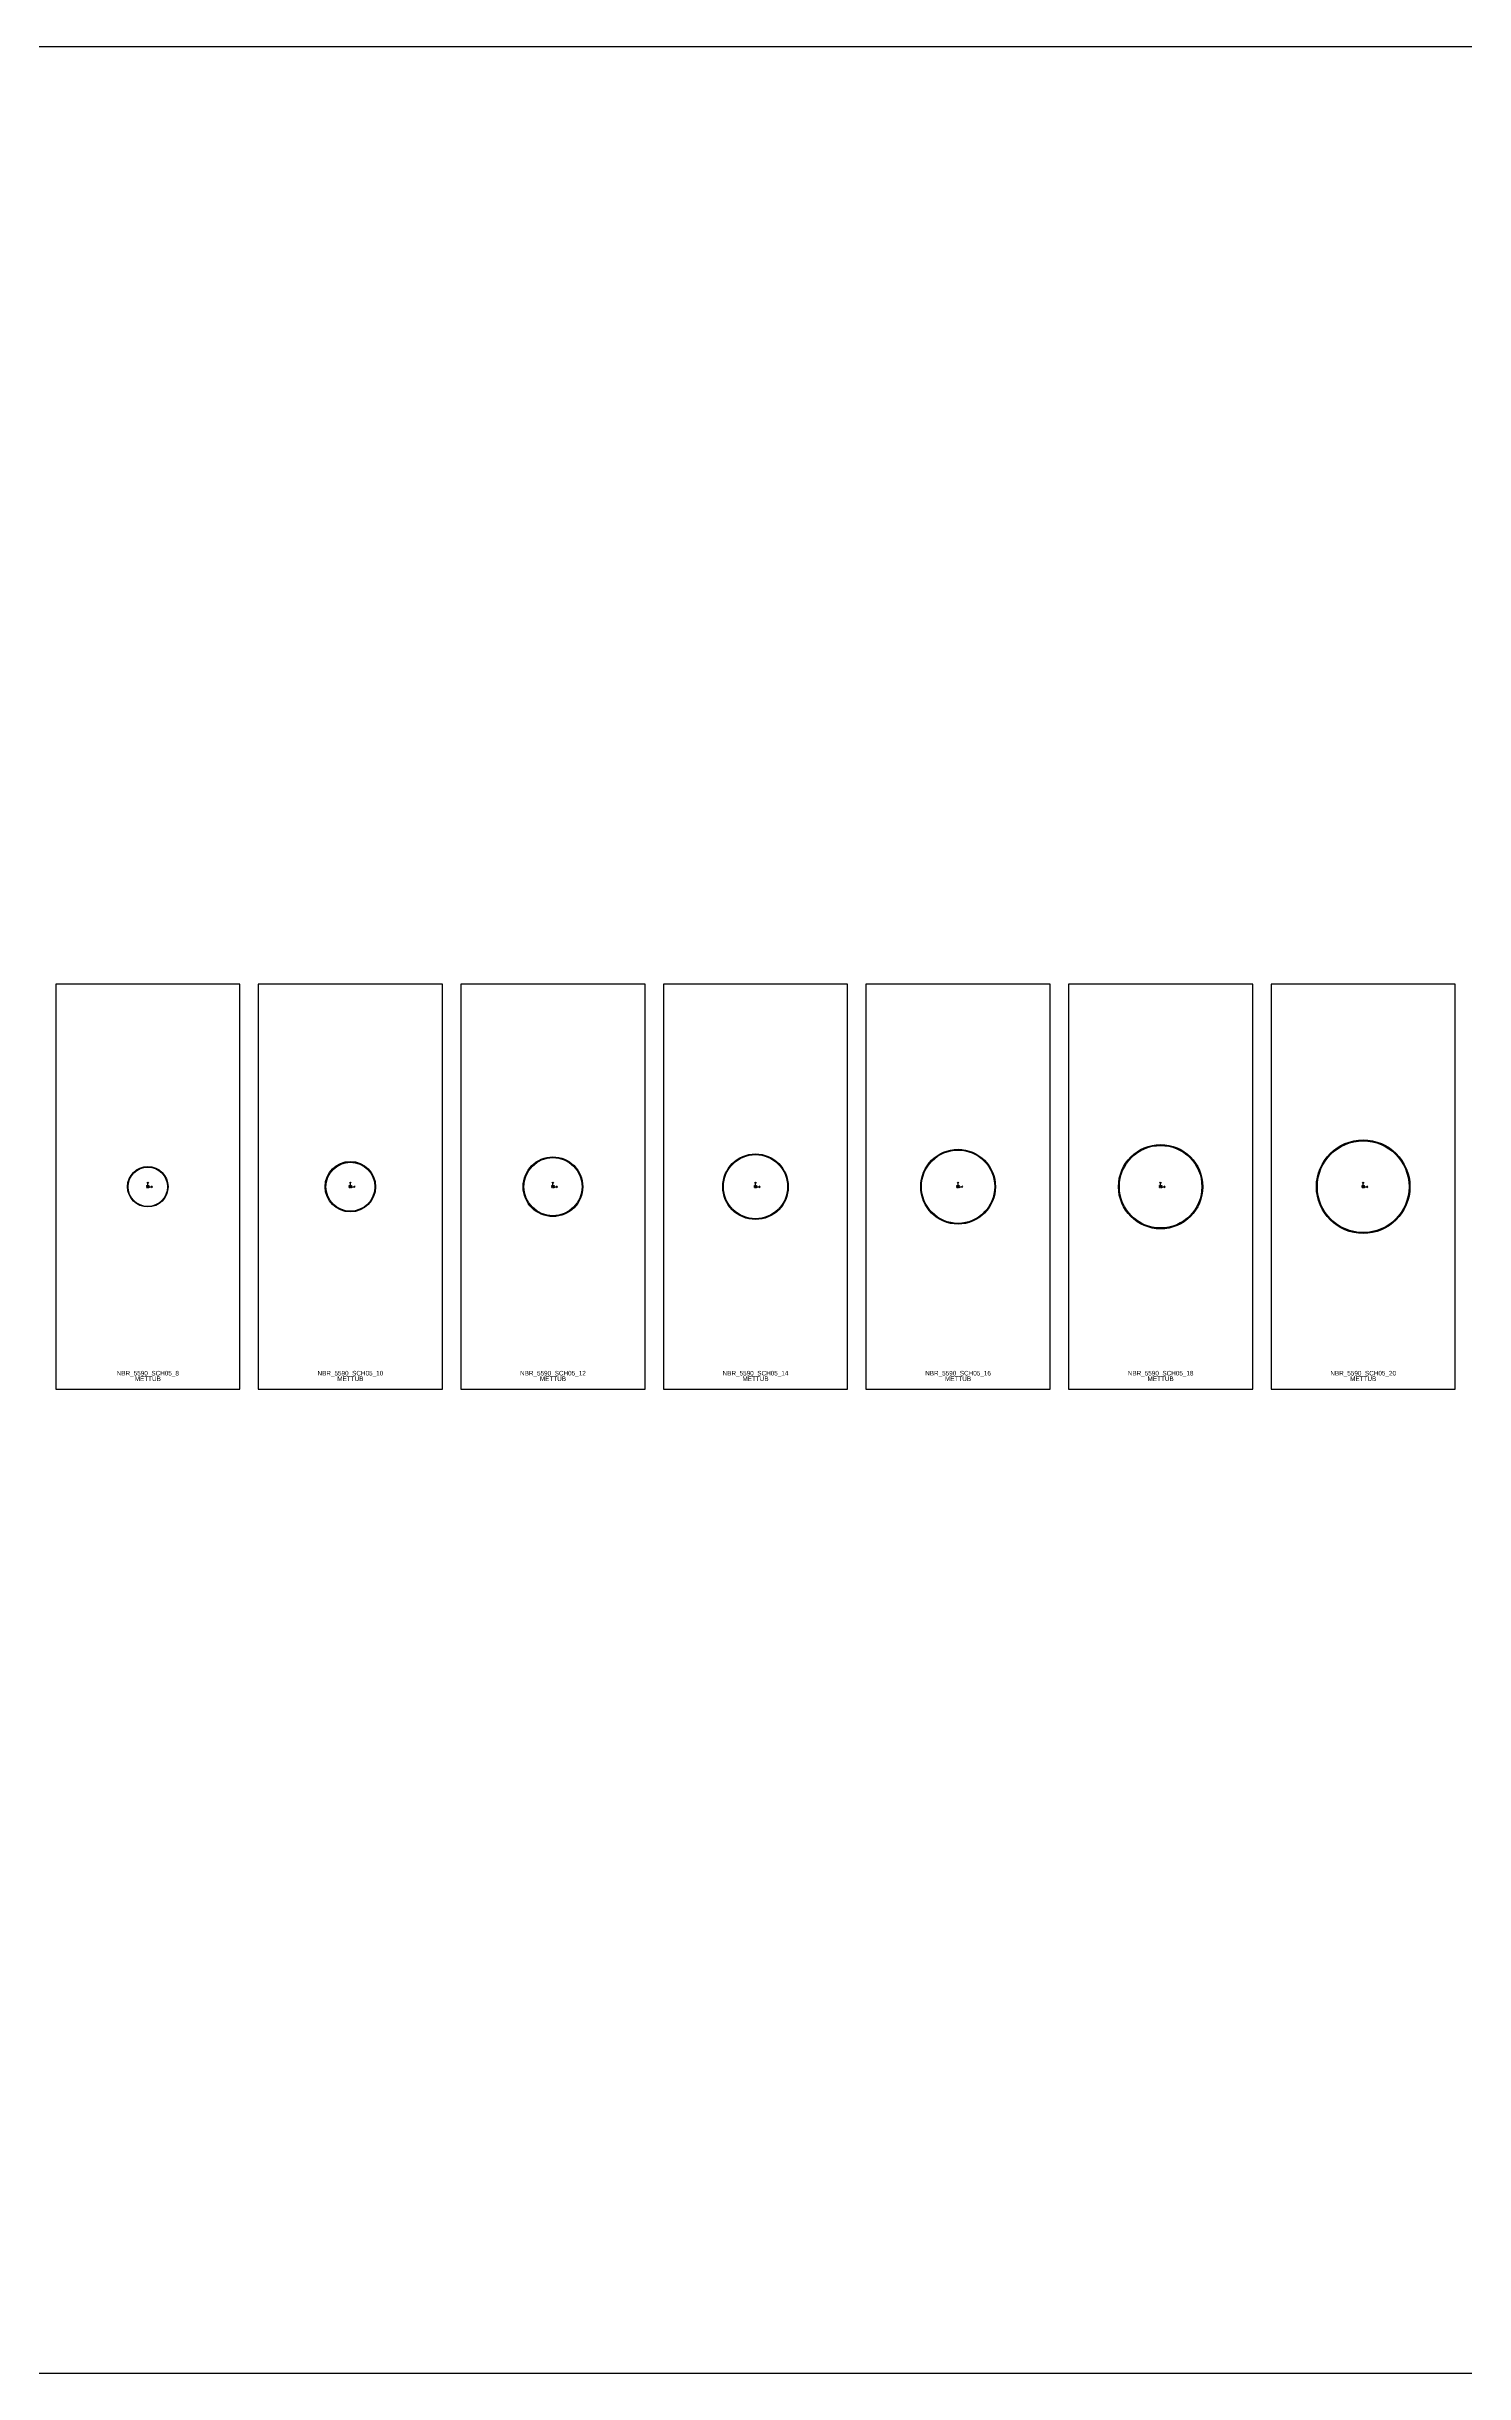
# Model space of a CAD drawing. Header units: millimetres. Extents: x -3707 to 123136, y -6444 to 6191.
# Drawn here: x 12650 to 20350, y -6444 to 6191 of the extents above; entities that cross this region are included whole.
import ezdxf
from ezdxf.enums import TextEntityAlignment as Align

# ---------------------------------------------------------------- set-up
doc = ezdxf.new("R2010")
doc.units = ezdxf.units.MM
for name, color, linetype in [('Hype_CoordinateSys', 6, 'Continuous'), ('Hype_ExactOuterSection', 8, 'Continuous'), ('Hype_Frame', 10, 'Continuous'), ('Hype_InnerSection', 2, 'Continuous'), ('Hype_OuterSection', 72, 'Continuous'), ('Hype_RefAxis', 1, 'Continuous'), ('Hype_SectionName', 41, 'Continuous'), ('Hype_TypeName', 45, 'Continuous')]:
    doc.layers.add(name, color=color, linetype=linetype)

# ---------------------------------------------------------------- blocks, each defined once
blk = doc.blocks.new('HYPE_COORDINATESYS')
at = {"layer": 'Hype_CoordinateSys', "linetype": 'Continuous'}
for p, q in [((-0.2, 0.8), (0, 1)), ((0, 0), (0, 1)), ((0.2, 0.8), (0, 1)), ((0, 0), (1, 0)), ((0.8, 0.2), (1, 0)), ((0.8, -0.2), (1, 0))]:
    blk.add_line(p, q, dxfattribs=at)
blk = doc.blocks.new('HYPE_REFAXIS4')
at = {"layer": 'Hype_ExactOuterSection'}
h = blk.add_hatch(color=4, dxfattribs=at)
edge = h.paths.add_edge_path(flags=0)
edge.add_arc((0, 0), 0.25, 0, 360)
at = {"layer": 'Hype_RefAxis', "color": 4, "linetype": 'Continuous'}
for centre in [(-1, 1), (-1, 0), (0, 1), (0, 0), (1, 1), (1, 0), (-1, -1), (0, -1), (1, -1)]:
    blk.add_circle(centre, 0.25, dxfattribs=at)
at = {"color": 4, "linetype": 'Continuous'}
blk.add_text('Middle Middle', height=0.125, dxfattribs=at).set_placement((2, 0))

msp = doc.modelspace()

# ---------------------------------------------------------------- linework, layer by layer
msp.add_lwpolyline([(-3707, 6191), (123136, 6191), (123136, -6444), (-3707, -6444)], close=True)
at = {"layer": 'Hype_ExactOuterSection'}
for centre, radius in [((19800, 0), 254), ((14300, 0), 137), ((15400, 0), 162), ((16500, 0), 178), ((17600, 0), 203), ((18700, 0), 229), ((13200, 0), 110)]:
    msp.add_circle(centre, radius, dxfattribs=at)
at = {"layer": 'Hype_Frame'}
for points in [[(13700, 1100), (12700, 1100), (12700, -1100), (13700, -1100)], [(14800, 1100), (13800, 1100), (13800, -1100), (14800, -1100)], [(15900, 1100), (14900, 1100), (14900, -1100), (15900, -1100)], [(17000, 1100), (16000, 1100), (16000, -1100), (17000, -1100)], [(18100, 1100), (17100, 1100), (17100, -1100), (18100, -1100)], [(19200, 1100), (18200, 1100), (18200, -1100), (19200, -1100)], [(20300, 1100), (19300, 1100), (19300, -1100), (20300, -1100)]]:
    msp.add_lwpolyline(points, close=True, dxfattribs=at)
at = {"layer": 'Hype_InnerSection'}
for centre, radius in [((14300, 0), 133), ((15400, 0), 158), ((16500, 0), 174), ((17600, 0), 199), ((18700, 0), 224), ((19800, 0), 249), ((13200, 0), 107)]:
    msp.add_circle(centre, radius, dxfattribs=at)
at = {"layer": 'Hype_OuterSection'}
for centre, radius in [((19800, 0), 254), ((14300, 0), 137), ((15400, 0), 162), ((16500, 0), 178), ((17600, 0), 203), ((18700, 0), 229), ((13200, 0), 110)]:
    msp.add_circle(centre, radius, dxfattribs=at)

# ---------------------------------------------------------------- block references
at = {"layer": 'Hype_InnerSection', "xscale": 25, "yscale": 25, "zscale": 25}
for p in [(13200, 0), (14300, 0), (15400, 0), (16500, 0), (17600, 0), (18700, 0), (19800, 0)]:
    msp.add_blockref('HYPE_COORDINATESYS', p, dxfattribs=at)
at = {"layer": 'Hype_RefAxis', "xscale": 5, "yscale": 5, "zscale": 5}
for p in [(13200, 0), (14300, 0), (15400, 0), (16500, 0), (17600, 0), (18700, 0), (19800, 0)]:
    msp.add_blockref('HYPE_REFAXIS4', p, dxfattribs=at)

# ---------------------------------------------------------------- texts
at = {"layer": 'Hype_SectionName'}
for s, p in [('NBR_5590_SCH05_8', (13200, -1025)), ('NBR_5590_SCH05_10', (14300, -1025)), ('NBR_5590_SCH05_12', (15400, -1025)), ('NBR_5590_SCH05_14', (16500, -1025)), ('NBR_5590_SCH05_16', (17600, -1025)), ('NBR_5590_SCH05_18', (18700, -1025)), ('NBR_5590_SCH05_20', (19800, -1025))]:
    msp.add_text(s, height=25, dxfattribs=at).set_placement(p, align=Align.CENTER)
at = {"layer": 'Hype_TypeName'}
for p in [(13200, -1055), (14300, -1055), (15400, -1055), (16500, -1055), (17600, -1055), (18700, -1055), (19800, -1055)]:
    msp.add_text('METTUB', height=25, dxfattribs=at).set_placement(p, align=Align.CENTER)

doc.saveas('drawing.dxf')
